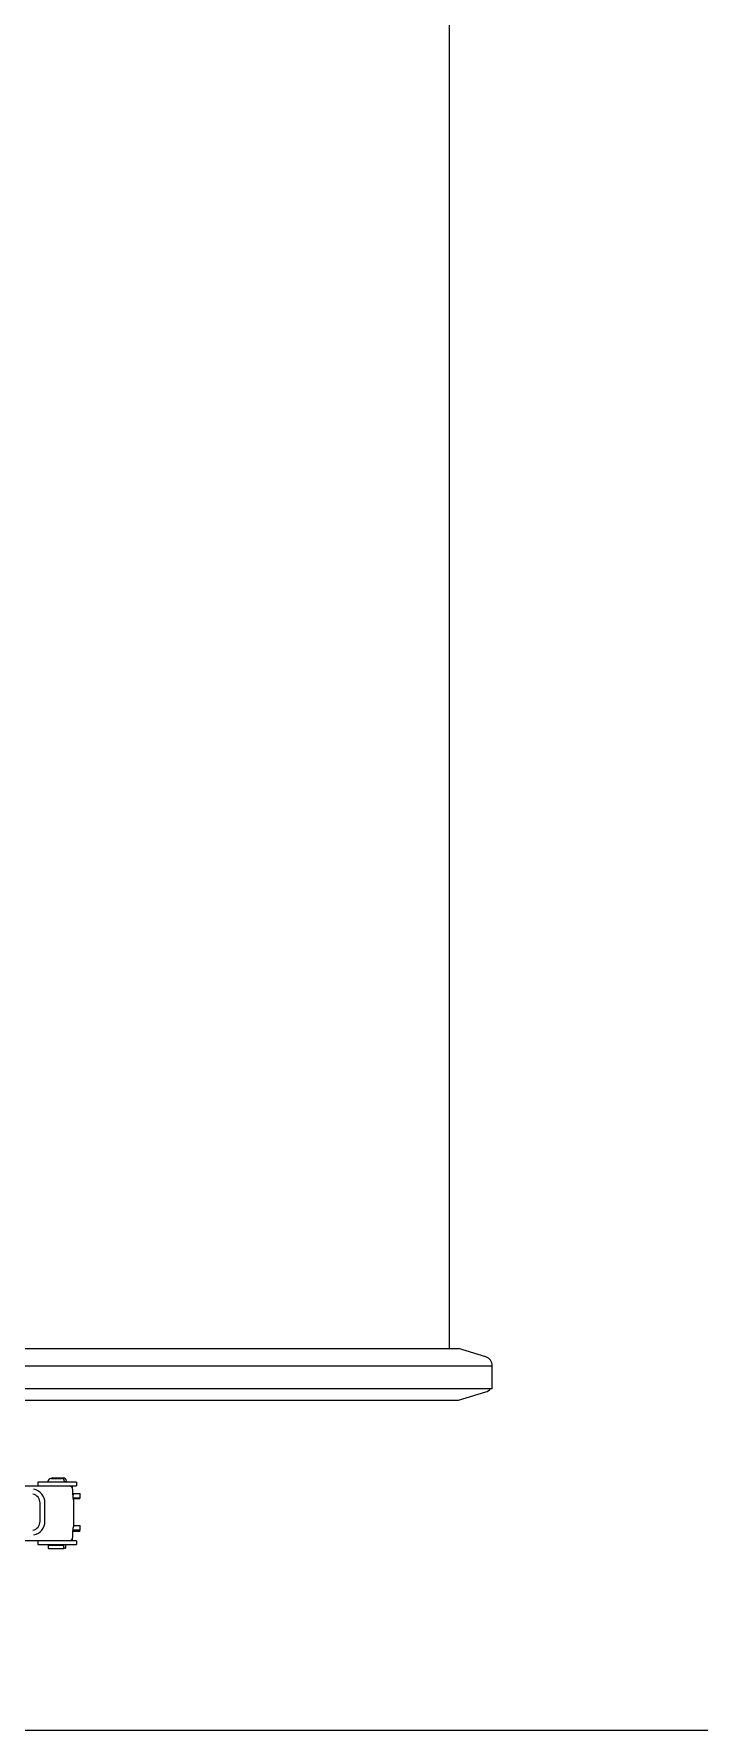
# Model space of a CAD drawing. Header units: millimetres. Extents: x 324 to 7054, y -67 to 2159.
# Drawn here: x 3056 to 3274, y -67 to 490 of the extents above; entities that cross this region are included whole.
import ezdxf

# ---------------------------------------------------------------- set-up
doc = ezdxf.new("R2010")
doc.units = ezdxf.units.MM
doc.header["$LTSCALE"] = 153.67
doc.layers.get('0').update_dxf_attribs({"linetype": 'CONTINUOUS'})
doc.layers.add('02___PRT_ALL_AXES', color=7, linetype='CONTINUOUS')
doc.layers.add('CONSTRUCTION_BODIES', color=7, linetype='CONTINUOUS')

msp = doc.modelspace()

# ---------------------------------------------------------------- linework, layer by layer
at = {"linetype": 'Continuous'}
for p, q in [((3023.98741, 13.1098), (3070.20714, 13.10933)), ((3057.57266, 14.30953), (3057.57266, 13.10953)), ((3070.20714, 14.30933), (3057.57266, 14.30953)), ((3060.82266, 14.50953), (3060.82266, 14.35953)), ((3061.82274, 15.50953), (3065.28747, 15.50953)), ((3062.45768, 15.70933), (3062.46383, 15.70933)), ((3062.46085, 15.70933), (3065.87489, 15.70933)), ((3062.46383, 15.70933), (3062.52617, 15.70933)), ((3065.25835, 15.50953), (3065.32258, 15.50953)), ((3065.87489, 15.70933), (3065.95753, 15.70933)), ((3066.32266, 14.50953), (3066.32266, 14.35953)), ((3066.32266, 14.50933), (3066.77999, 14.50933)), ((3066.90773, 14.50933), (3066.7801, 14.50933)), ((3066.95761, 14.70933), (3066.95761, 14.55933)), ((3068.87802, 12.40552), (3068.87802, 13.10954)), ((3070.20761, 13.10933), (3070.20714, 13.10933)), ((3070.20761, 14.30933), (3070.20761, 13.10933)), ((3069.0387, 10.63384), (3071.49203, 10.63382)), ((3069.09747, 9.71082), (3069.04933, 10.37462)), ((3071.49203, 9.13382), (3069.16305, 9.13384)), ((3069.18058, 9.0078), (3069.19572, 8.90948)), ((3071.38287, 8.90944), (3069.19572, 8.90948)), ((3069.22705, 8.5235), (3069.22703, -0.30171)), ((3071.38287, 8.90944), (3071.38287, 9.13382)), ((3071.49203, 9.13382), (3071.49203, 10.63382)), ((3069.22703, 0.13384), (3071.49203, 0.13382)), ((3071.49203, -1.36618), (3071.49203, 0.13382)), ((3070.20714, -4.89067), (3023.98741, -4.8902)), ((3057.57266, -4.89047), (3057.57266, -6.09047)), ((3068.87802, -4.87924), (3067.86804, -4.87922)), ((3068.87802, -4.87924), (3068.87802, -4.18656)), ((3069.05484, -2.0628), (3069.08194, -1.67581)), ((3071.38287, -1.89056), (3069.0669, -1.89051)), ((3071.49203, -1.36618), (3069.10947, -1.36616)), ((3070.20761, -4.89067), (3070.20761, -6.09067)), ((3071.38287, -1.89056), (3071.38287, -1.36618)), ((3057.57266, -6.09047), (3070.20714, -6.09067)), ((3061.07266, -7.44047), (3061.07266, -6.34047)), ((3061.12254, -6.29047), (3066.02279, -6.29047)), ((3066.02278, -7.49047), (3061.12254, -7.49047)), ((3061.70761, -6.29046), (3061.70761, -6.14067)), ((3061.82266, -6.24047), (3061.82266, -6.09045)), ((3065.32266, -6.24047), (3065.32266, -6.09045)), ((3066.07266, -7.44047), (3066.07266, -6.34047)), ((3066.5418, -7.29067), (3066.07266, -7.29067)), ((3066.65773, -7.29067), (3066.54192, -7.29067)), ((3066.70761, -7.24067), (3066.70761, -6.14067))]:
    msp.add_line(p, q, dxfattribs=at)
msp.add_line((324, -67), (7054, -67))
for points in [[(3069.00246, 11.91652), (3068.97703, 12.1553), (3068.82721, 12.53392), (3068.5592, 12.84081), (3068.20393, 13.04034), (3067.80243, 13.10949)], [(3069.04933, 10.37462), (3069.01245, 11.27381), (3069.00237, 11.91624)], [(3069.18069, 9.00792), (3069.14225, 9.28236), (3069.09747, 9.71082)], [(3067.8026, -4.89051), (3068.20415, -4.82127), (3068.55933, -4.62172), (3068.82727, -4.31483), (3068.97704, -3.93626), (3069.00246, -3.69753)], [(3069.00237, -3.69726), (3069.00416, -3.49585), (3069.01437, -2.9836), (3069.03175, -2.50164), (3069.05484, -2.0628)], [(3069.08194, -1.67581), (3069.11186, -1.33936), (3069.14262, -1.06022), (3069.17221, -0.84287), (3069.18065, -0.78928)]]:
    msp.add_lwpolyline(points, dxfattribs=at)
for centre, radius, start, end in [((3061.82266, 14.50953), 1, 90, 180), ((3060.87266, 14.35953), 0.05, 180, 247.3952516), ((3062.45761, 14.70933), 1, 90, 126.8484447), ((3065.32266, 14.50953), 1, 0, 90), ((3065.95761, 14.70933), 1, 0, 90), ((3066.27266, 14.35953), 0.05, 292.6047484, 0), ((3066.90761, 14.55933), 0.05, 270.1396645, 0), ((3064.55455, -0.02717), 4.68833, 350.6461686, 351.8659461), ((3064.57143, -0.03354), 4.67072, 351.9140509, 352.1723386), ((3061.12266, -6.34047), 0.05, 90.1428953, 180), ((3061.12266, -7.44047), 0.05, 180, 269.8627424), ((3061.75761, -6.14067), 0.05, 135.0714476, 180), ((3061.77266, -6.24047), 0.05, 270.1086982, 0), ((3065.37266, -6.24047), 0.05, 180, 269.8913018), ((3066.02266, -7.44047), 0.05, 270.1372576, 0), ((3066.02266, -6.34047), 0.05, 0, 89.8571047), ((3066.65761, -7.24067), 0.05, 270.1372576, 0), ((3066.65761, -6.14067), 0.05, 0, 44.9285524)]:
    msp.add_arc(centre, radius, start, end, dxfattribs=at)
msp.add_open_spline([(3069.0557, 10.27684), (3069.0745, 10.25129), (3069.13967, 10.1725), (3069.23954, 10.10949), (3069.31154, 10.10948)], degree=3, knots=[0, 0, 0, 0, 0.305820518, 1, 1, 1, 1], dxfattribs=at)
for points in [[(3069.22705, 8.5235), (3069.22705, 8.65258), (3069.21387, 8.78168), (3069.19572, 8.90948)], [(3069.19863, -0.66966), (3069.21538, -0.54779), (3069.22704, -0.42473), (3069.22703, -0.30171)]]:
    msp.add_open_spline(points, degree=3, dxfattribs=at)
at = {"layer": '02___PRT_ALL_AXES', "linetype": 'Continuous'}
for p, q in [((3192.63009, 58.19176), (3192.63009, 772.80824)), ((2688.38962, 58.19176), (3195.56865, 58.19176)), ((3204.50721, 55.45897), (3195.56865, 58.19176)), ((3206.63009, 52.4), (2677.35858, 52.4)), ((3206.63009, 45), (3206.63009, 52.59006)), ((3206.63009, 45), (2679.43464, 45)), ((2688.38962, 41.20824), (3195.56865, 41.20824)), ((3195.56865, 41.20824), (3204.50721, 43.94103))]:
    msp.add_line(p, q, dxfattribs=at)
for centre, start, end in [((3203.63009, 52.59006), 0, 73), ((3203.63009, 46.80994), 287, 322.8540822)]:
    msp.add_arc(centre, 3, start, end, dxfattribs=at)
at = {"layer": 'CONSTRUCTION_BODIES', "linetype": 'Continuous'}
for p, q in [((3058.27941, 1.50625), (3058.27941, 7.52276)), ((3059.87843, 1.50628), (3059.87843, 7.5228))]:
    msp.add_line(p, q, dxfattribs=at)
for centre, radius, start, end in [((3055.27915, 7.52399), 4.59916, 359.9847501, 77.5680219), ((3055.27866, 7.52362), 4.59974, 359.9897047, 77.5630764), ((3055.27988, 7.5236), 2.99945, 359.9847472, 77.5663067), ((3055.27988, 1.50545), 2.99945, 282.4336937, 0.0152532), ((3055.27915, 1.50506), 4.59916, 282.4319785, 0.0152502), ((3055.27866, 1.50542), 4.59974, 282.4369239, 0.0102956)]:
    msp.add_arc(centre, radius, start, end, dxfattribs=at)

doc.saveas('drawing.dxf')
